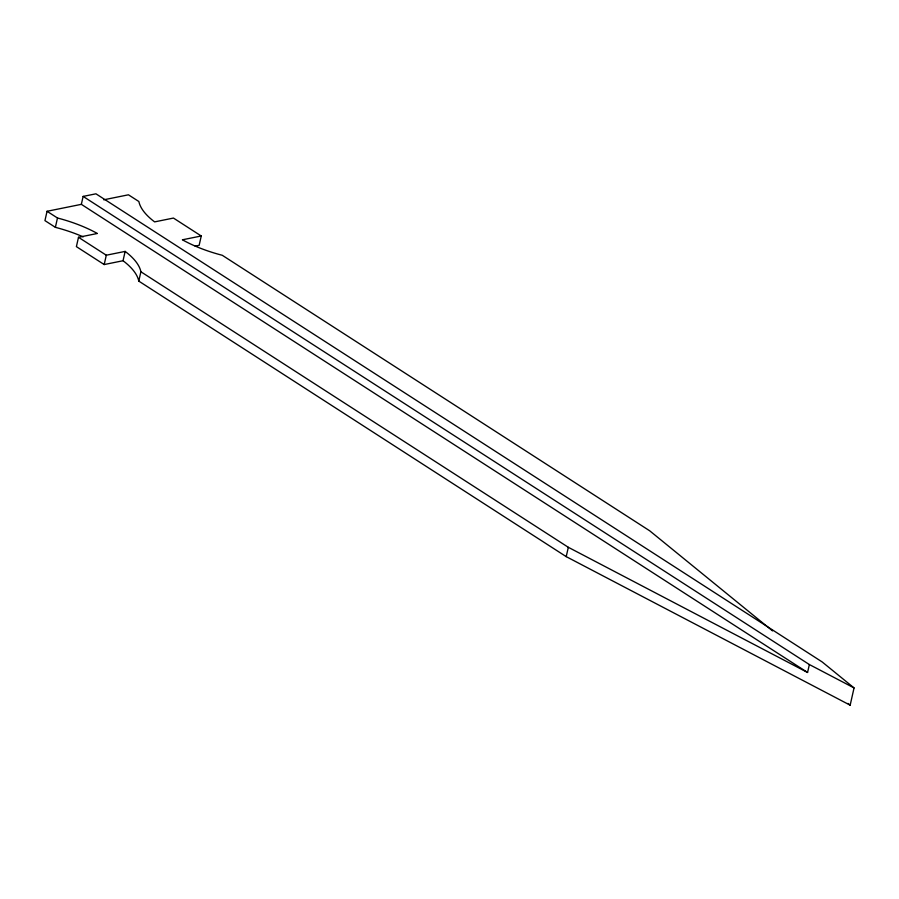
<?xml version="1.0" encoding="UTF-8"?>
<svg xmlns="http://www.w3.org/2000/svg" width="899" height="899" viewBox="0 0 899 899"><rect width="100%" height="100%" fill="white"/><g stroke="black" fill="none" stroke-linecap="round" stroke-linejoin="round"><path stroke-width="1.35" d="M81.348 204.343L83.135 196.409L809.358 664.541L807.572 672.474L81.348 204.343L47.051 211.287L44.95 220.615L55.378 227.335A82.506 33.42 12.7 0 1 83.202 236.864M55.378 227.335L57.48 218.007L47.051 211.287M57.48 218.007A82.506 33.42 12.7 0 1 97.339 233.482L78.494 237.302L76.393 246.629L104.194 264.553L123.039 260.732A82.506 33.42 12.7 0 1 138.772 281.095L566.213 556.627L850.162 705.187L854.05 687.926L822.169 661.945L95.946 193.813L83.135 196.409M104.194 264.553L106.296 255.215L125.141 251.405A82.506 33.42 12.7 0 1 140.885 271.768L568.314 547.3L807.572 672.474M123.039 260.732L125.141 251.405M138.772 281.095L140.885 271.768M103.756 199.803L128.445 194.802L138.873 201.522A82.506 33.42 12.7 0 0 154.617 221.884L173.451 218.064L201.252 235.988L199.151 245.315L195.117 246.135M566.213 556.627L568.314 547.3M201.252 235.988L182.407 239.797A82.506 33.42 12.7 0 0 222.267 255.282L649.707 530.803L772.544 630.907M809.358 664.541L854.05 687.926M78.494 237.302L106.296 255.215M847.993 703.423L850.162 705.187"/></g></svg>
